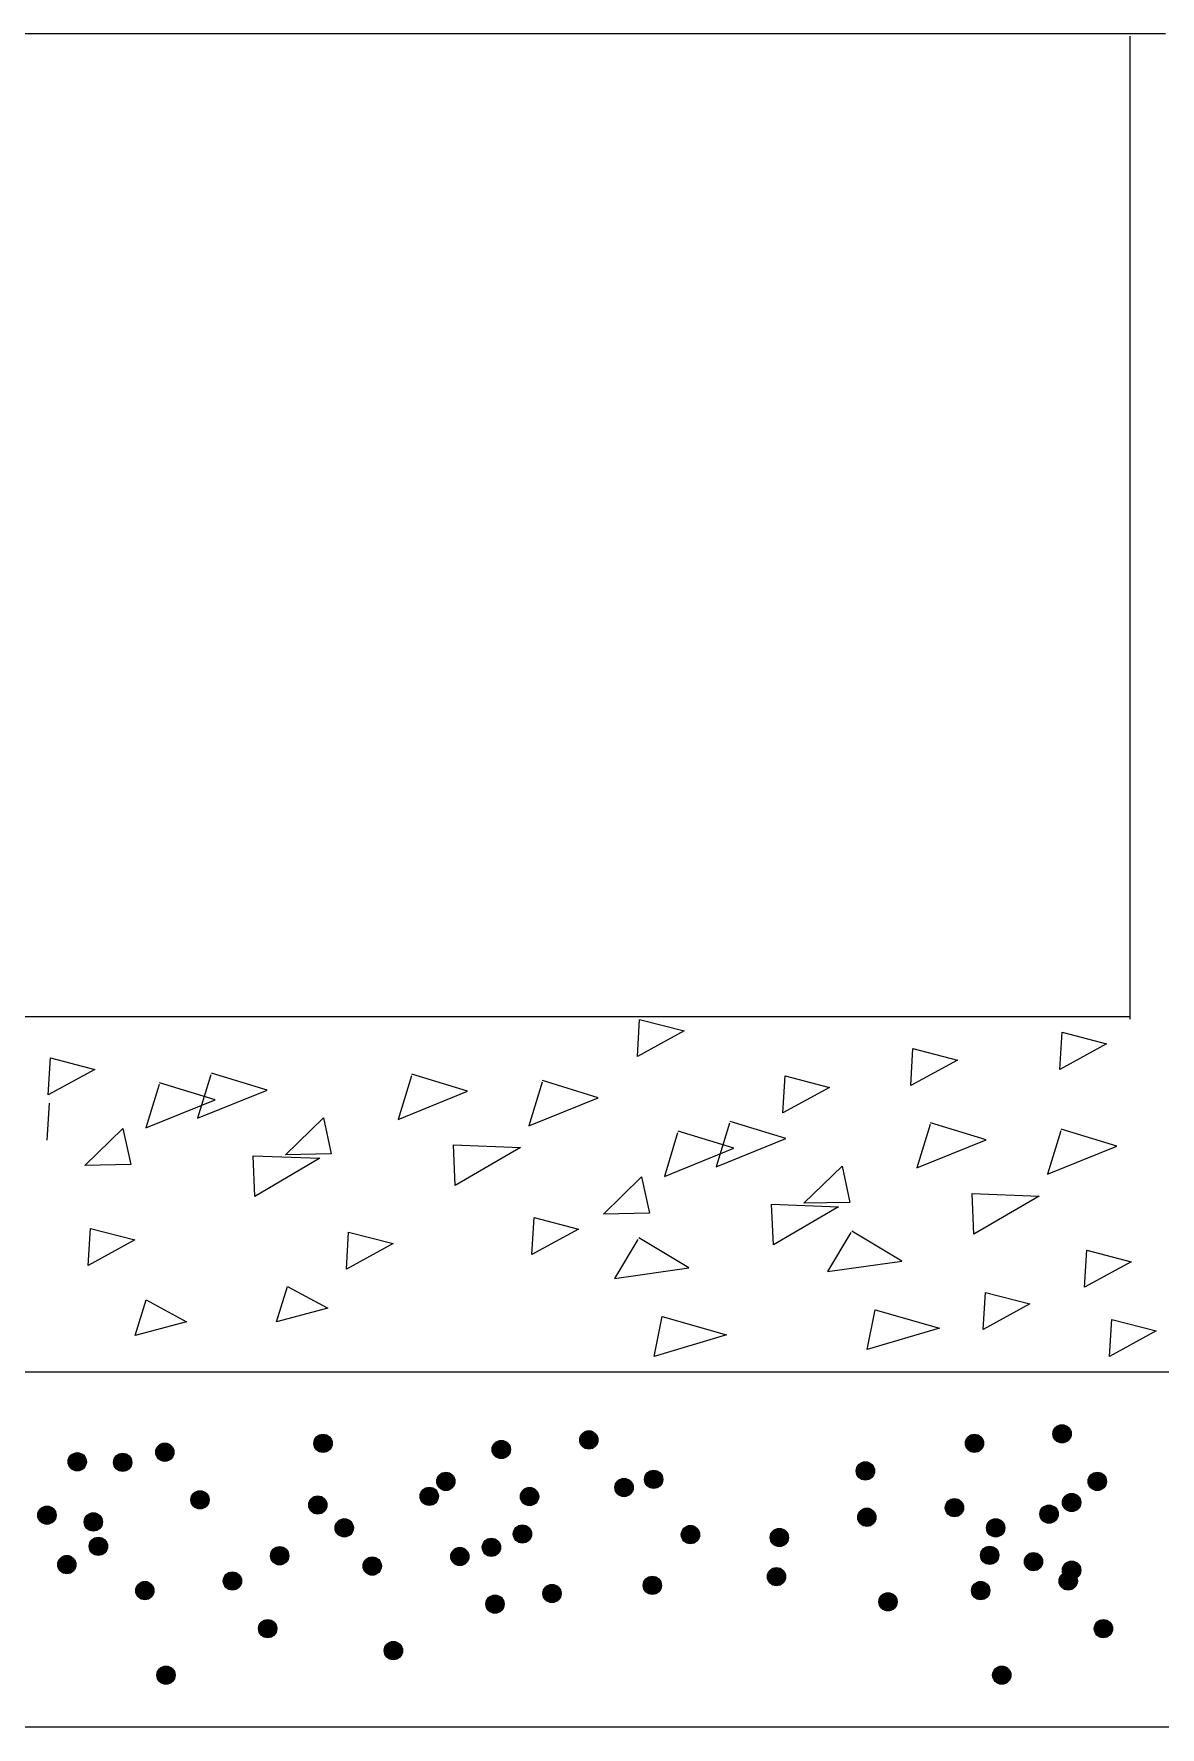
# Model space of a CAD drawing. Header units: inches. Extents: x 15 to 141071, y -30183 to 14738.
# Drawn here: x 70603.148 to 70606.321, y -9386.166 to -9381.397 of the extents above; entities that cross this region are included whole.
import ezdxf

# ---------------------------------------------------------------- set-up
doc = ezdxf.new("R2010")
doc.units = ezdxf.units.IN
doc.header["$MEASUREMENT"] = 0
doc.layers.add('LINE', color=7, linetype='Continuous')

msp = doc.modelspace()

# ---------------------------------------------------------------- hatches: boundary and pattern name
at = {"layer": 'LINE', "lineweight": 20, "ltscale": 0.5}
for points in [[(70603.988576, -9385.367003, -1), (70603.937132, -9385.367003, -1)], [(70603.988576, -9385.367003, -1), (70603.937132, -9385.367003, -1)], [(70604.490541, -9385.384282, -1), (70604.439096, -9385.384282, -1)], [(70604.490541, -9385.384282, -1), (70604.439096, -9385.384282, -1)], [(70604.737237, -9385.357381, -1), (70604.685792, -9385.357381, -1)], [(70604.737237, -9385.357381, -1), (70604.685792, -9385.357381, -1)], [(70605.823346, -9385.367003, -1), (70605.771901, -9385.367003, -1)], [(70605.823346, -9385.367003, -1), (70605.771901, -9385.367003, -1)], [(70606.070042, -9385.340102, -1), (70606.018597, -9385.340102, -1)], [(70606.070042, -9385.340102, -1), (70606.018597, -9385.340102, -1)], [(70603.29621, -9385.418838, -1), (70603.244765, -9385.418838, -1)], [(70603.29621, -9385.418838, -1), (70603.244765, -9385.418838, -1)], [(70603.422445, -9385.410895, -1), (70603.374699, -9385.430049, -1)], [(70603.422445, -9385.410895, -1), (70603.374699, -9385.430049, -1)], [(70603.542906, -9385.391938, -1), (70603.491461, -9385.391938, -1)], [(70603.542906, -9385.391938, -1), (70603.491461, -9385.391938, -1)], [(70604.33446, -9385.474152, -1), (70604.283016, -9385.474152, -1)], [(70604.33446, -9385.474152, -1), (70604.283016, -9385.474152, -1)], [(70604.919789, -9385.468463, -1), (70604.868345, -9385.468463, -1)], [(70604.919789, -9385.468463, -1), (70604.868345, -9385.468463, -1)], [(70605.516138, -9385.444657, -1), (70605.464694, -9385.444657, -1)], [(70605.516138, -9385.444657, -1), (70605.464694, -9385.444657, -1)], [(70606.16923, -9385.474152, -1), (70606.117785, -9385.474152, -1)], [(70606.16923, -9385.474152, -1), (70606.117785, -9385.474152, -1)], [(70603.642094, -9385.525988, -1), (70603.590649, -9385.525988, -1)], [(70603.642094, -9385.525988, -1), (70603.590649, -9385.525988, -1)], [(70604.287664, -9385.51609, -1), (70604.236219, -9385.51609, -1)], [(70604.287664, -9385.51609, -1), (70604.236219, -9385.51609, -1)], [(70604.570152, -9385.516828, -1), (70604.518707, -9385.516828, -1)], [(70604.570152, -9385.516828, -1), (70604.518707, -9385.516828, -1)], [(70604.836425, -9385.491431, -1), (70604.78498, -9385.491431, -1)], [(70604.836425, -9385.491431, -1), (70604.78498, -9385.491431, -1)], [(70603.210877, -9385.569338, -1), (70603.159432, -9385.569338, -1)], [(70603.210877, -9385.569338, -1), (70603.159432, -9385.569338, -1)], [(70603.973803, -9385.540634, -1), (70603.922358, -9385.540634, -1)], [(70603.973803, -9385.540634, -1), (70603.922358, -9385.540634, -1)], [(70605.520251, -9385.575149, -1), (70605.468806, -9385.575149, -1)], [(70605.520251, -9385.575149, -1), (70605.468806, -9385.575149, -1)], [(70605.766946, -9385.548249, -1), (70605.715502, -9385.548249, -1)], [(70605.766946, -9385.548249, -1), (70605.715502, -9385.548249, -1)], [(70606.033478, -9385.566244, -1), (70605.982033, -9385.566244, -1)], [(70606.033478, -9385.566244, -1), (70605.982033, -9385.566244, -1)], [(70606.096874, -9385.533614, -1), (70606.045429, -9385.533614, -1)], [(70606.096874, -9385.533614, -1), (70606.045429, -9385.533614, -1)], [(70603.341678, -9385.588261, -1), (70603.290233, -9385.588261, -1)], [(70603.341678, -9385.588261, -1), (70603.290233, -9385.588261, -1)], [(70604.048203, -9385.605115, -1), (70603.996758, -9385.605115, -1)], [(70604.048203, -9385.605115, -1), (70603.996758, -9385.605115, -1)], [(70604.550168, -9385.622394, -1), (70604.498723, -9385.622394, -1)], [(70604.550168, -9385.622394, -1), (70604.498723, -9385.622394, -1)], [(70605.023364, -9385.623977, -1), (70604.97192, -9385.623977, -1)], [(70605.023364, -9385.623977, -1), (70604.97192, -9385.623977, -1)], [(70605.882973, -9385.605115, -1), (70605.831528, -9385.605115, -1)], [(70605.882973, -9385.605115, -1), (70605.831528, -9385.605115, -1)], [(70603.355837, -9385.656951, -1), (70603.304392, -9385.656951, -1)], [(70603.355837, -9385.656951, -1), (70603.304392, -9385.656951, -1)], [(70604.462808, -9385.659701, -1), (70604.411363, -9385.659701, -1)], [(70604.462808, -9385.659701, -1), (70604.411363, -9385.659701, -1)], [(70605.273829, -9385.632062, -1), (70605.222385, -9385.632062, -1)], [(70605.273829, -9385.632062, -1), (70605.222385, -9385.632062, -1)], [(70603.265092, -9385.698854, -1), (70603.217346, -9385.718008, -1)], [(70603.265092, -9385.698854, -1), (70603.217346, -9385.718008, -1)], [(70603.866458, -9385.683507, -1), (70603.815014, -9385.683507, -1)], [(70603.866458, -9385.683507, -1), (70603.815014, -9385.683507, -1)], [(70604.127049, -9385.712573, -1), (70604.075604, -9385.712573, -1)], [(70604.127049, -9385.712573, -1), (70604.075604, -9385.712573, -1)], [(70604.373745, -9385.685672, -1), (70604.3223, -9385.685672, -1)], [(70604.373745, -9385.685672, -1), (70604.3223, -9385.685672, -1)], [(70605.866135, -9385.682299, -1), (70605.81469, -9385.682299, -1)], [(70605.866135, -9385.682299, -1), (70605.81469, -9385.682299, -1)], [(70605.989546, -9385.700301, -1), (70605.938101, -9385.700301, -1)], [(70605.989546, -9385.700301, -1), (70605.938101, -9385.700301, -1)], [(70603.733307, -9385.754786, -1), (70603.681863, -9385.754786, -1)], [(70603.733307, -9385.754786, -1), (70603.681863, -9385.754786, -1)], [(70604.91602, -9385.76685, -1), (70604.864575, -9385.76685, -1)], [(70604.91602, -9385.76685, -1), (70604.864575, -9385.76685, -1)], [(70605.265673, -9385.742299, -1), (70605.214229, -9385.742299, -1)], [(70605.265673, -9385.742299, -1), (70605.214229, -9385.742299, -1)], [(70606.08735, -9385.754786, -1), (70606.035906, -9385.754786, -1)], [(70606.08735, -9385.754786, -1), (70606.035906, -9385.754786, -1)], [(70606.09689, -9385.724114, -1), (70606.045446, -9385.724114, -1)], [(70606.09689, -9385.724114, -1), (70606.045446, -9385.724114, -1)], [(70603.486611, -9385.781687, -1), (70603.435167, -9385.781687, -1)], [(70603.486611, -9385.781687, -1), (70603.435167, -9385.781687, -1)], [(70604.633548, -9385.789926, -1), (70604.582104, -9385.789926, -1)], [(70604.633548, -9385.789926, -1), (70604.582104, -9385.789926, -1)], [(70605.579877, -9385.813262, -1), (70605.528433, -9385.813262, -1)], [(70605.579877, -9385.813262, -1), (70605.528433, -9385.813262, -1)], [(70605.840655, -9385.781687, -1), (70605.78921, -9385.781687, -1)], [(70605.840655, -9385.781687, -1), (70605.78921, -9385.781687, -1)], [(70604.472933, -9385.819723, -1), (70604.421489, -9385.819723, -1)], [(70604.472933, -9385.819723, -1), (70604.421489, -9385.819723, -1)], [(70603.832496, -9385.888836, -1), (70603.781051, -9385.888836, -1)], [(70603.832496, -9385.888836, -1), (70603.781051, -9385.888836, -1)], [(70606.186539, -9385.888836, -1), (70606.135094, -9385.888836, -1)], [(70606.186539, -9385.888836, -1), (70606.135094, -9385.888836, -1)], [(70604.186676, -9385.950685, -1), (70604.135231, -9385.950685, -1)], [(70604.186676, -9385.950685, -1), (70604.135231, -9385.950685, -1)], [(70603.546238, -9386.019799, -1), (70603.494794, -9386.019799, -1)], [(70603.546238, -9386.019799, -1), (70603.494794, -9386.019799, -1)], [(70605.900282, -9386.019799, -1), (70605.848837, -9386.019799, -1)], [(70605.900282, -9386.019799, -1), (70605.848837, -9386.019799, -1)]]:
    msp.add_hatch(color=7, dxfattribs=at).paths.add_polyline_path(points)

# ---------------------------------------------------------------- linework, layer by layer
at = {"layer": 'LINE', "color": 7, "lineweight": 20, "ltscale": 0.5}
for p, q in [((70606.335235, -9381.397373), (70591.057951, -9381.397373)), ((70606.335235, -9381.397373), (70591.057951, -9381.397373)), ((70606.236562, -9381.397373), (70604.66355, -9381.397373)), ((70606.236562, -9381.397373), (70604.66355, -9381.397373)), ((70606.236562, -9384.172311), (70606.236562, -9381.403472)), ((70606.236562, -9384.172311), (70606.236562, -9381.403472)), ((70606.236562, -9384.166211), (70598.503441, -9384.166211)), ((70606.236562, -9384.166211), (70598.503441, -9384.166211)), ((70604.848201, -9384.277159), (70604.854469, -9384.172909)), ((70604.848201, -9384.277159), (70604.854469, -9384.172909)), ((70604.979632, -9384.205422), (70604.848201, -9384.277159)), ((70604.979632, -9384.205422), (70604.848201, -9384.277159)), ((70604.854469, -9384.172909), (70604.979632, -9384.205422)), ((70604.854469, -9384.172909), (70604.979632, -9384.205422)), ((70606.038007, -9384.313628), (70606.044275, -9384.209379)), ((70606.038007, -9384.313628), (70606.044275, -9384.209379)), ((70606.044275, -9384.209379), (70606.169438, -9384.241892)), ((70606.044275, -9384.209379), (70606.169438, -9384.241892)), ((70605.618062, -9384.359222), (70605.62433, -9384.254972)), ((70605.618062, -9384.359222), (70605.62433, -9384.254972)), ((70605.62433, -9384.254972), (70605.749493, -9384.287485)), ((70605.62433, -9384.254972), (70605.749493, -9384.287485)), ((70606.169438, -9384.241892), (70606.038007, -9384.313628)), ((70606.169438, -9384.241892), (70606.038007, -9384.313628)), ((70603.188765, -9384.385385), (70603.195033, -9384.281135)), ((70603.188765, -9384.385385), (70603.195033, -9384.281135)), ((70603.195033, -9384.281135), (70603.320196, -9384.313648)), ((70603.195033, -9384.281135), (70603.320196, -9384.313648)), ((70605.749493, -9384.287485), (70605.618062, -9384.359222)), ((70605.749493, -9384.287485), (70605.618062, -9384.359222)), ((70603.320196, -9384.313648), (70603.188765, -9384.385385)), ((70603.320196, -9384.313648), (70603.188765, -9384.385385)), ((70603.500811, -9384.355873), (70603.463347, -9384.478364)), ((70603.500811, -9384.355873), (70603.463347, -9384.478364)), ((70603.65909, -9384.399227), (70603.502226, -9384.351249)), ((70603.65909, -9384.399227), (70603.502226, -9384.351249)), ((70603.647072, -9384.328823), (70603.609608, -9384.451313)), ((70603.647072, -9384.328823), (70603.609608, -9384.451313)), ((70603.805351, -9384.372177), (70603.648486, -9384.324199)), ((70603.805351, -9384.372177), (70603.648486, -9384.324199)), ((70604.211707, -9384.332099), (70604.174243, -9384.454589)), ((70604.211707, -9384.332099), (70604.174243, -9384.454589)), ((70604.369986, -9384.375453), (70604.213121, -9384.327475)), ((70604.369986, -9384.375453), (70604.213121, -9384.327475)), ((70604.579666, -9384.350094), (70604.542202, -9384.472584)), ((70604.579666, -9384.350094), (70604.542202, -9384.472584)), ((70604.737945, -9384.393448), (70604.581081, -9384.34547)), ((70604.737945, -9384.393448), (70604.581081, -9384.34547)), ((70605.257727, -9384.436506), (70605.263995, -9384.332256)), ((70605.257727, -9384.436506), (70605.263995, -9384.332256)), ((70605.263995, -9384.332256), (70605.389158, -9384.364769)), ((70605.263995, -9384.332256), (70605.389158, -9384.364769)), ((70603.463347, -9384.478364), (70603.65909, -9384.399227)), ((70603.463347, -9384.478364), (70603.65909, -9384.399227)), ((70603.609608, -9384.451313), (70603.805351, -9384.372177)), ((70603.609608, -9384.451313), (70603.805351, -9384.372177)), ((70604.174243, -9384.454589), (70604.369986, -9384.375453)), ((70604.174243, -9384.454589), (70604.369986, -9384.375453)), ((70604.542202, -9384.472584), (70604.737945, -9384.393448)), ((70604.542202, -9384.472584), (70604.737945, -9384.393448)), ((70605.389158, -9384.364769), (70605.257727, -9384.436506)), ((70605.389158, -9384.364769), (70605.257727, -9384.436506)), ((70603.186193, -9384.513268), (70603.192462, -9384.409018)), ((70603.186193, -9384.513268), (70603.192462, -9384.409018)), ((70603.856613, -9384.554209), (70603.963923, -9384.449783)), ((70603.856613, -9384.554209), (70603.963923, -9384.449783)), ((70603.963923, -9384.449783), (70603.985908, -9384.551881)), ((70603.963923, -9384.449783), (70603.985908, -9384.551881)), ((70603.291978, -9384.584409), (70603.399289, -9384.479983)), ((70603.291978, -9384.584409), (70603.399289, -9384.479983)), ((70603.399289, -9384.479983), (70603.421274, -9384.582081)), ((70603.399289, -9384.479983), (70603.421274, -9384.582081)), ((70604.961552, -9384.492575), (70604.924087, -9384.615065)), ((70604.961552, -9384.492575), (70604.924087, -9384.615065)), ((70605.119831, -9384.535929), (70604.962966, -9384.487951)), ((70605.119831, -9384.535929), (70604.962966, -9384.487951)), ((70605.107812, -9384.465524), (70605.070348, -9384.588015)), ((70605.107812, -9384.465524), (70605.070348, -9384.588015)), ((70605.266091, -9384.508878), (70605.109226, -9384.4609)), ((70605.266091, -9384.508878), (70605.109226, -9384.4609)), ((70605.672447, -9384.468801), (70605.634983, -9384.591291)), ((70605.672447, -9384.468801), (70605.634983, -9384.591291)), ((70605.830726, -9384.512155), (70605.673861, -9384.464177)), ((70605.830726, -9384.512155), (70605.673861, -9384.464177)), ((70606.040407, -9384.486795), (70606.002942, -9384.609286)), ((70606.040407, -9384.486795), (70606.002942, -9384.609286)), ((70606.198686, -9384.530149), (70606.041821, -9384.482172)), ((70606.198686, -9384.530149), (70606.041821, -9384.482172)), ((70604.330183, -9384.52664), (70604.518678, -9384.53367)), ((70604.335042, -9384.641194), (70604.330183, -9384.52664)), ((70604.330183, -9384.52664), (70604.518678, -9384.53367)), ((70604.335042, -9384.641194), (70604.330183, -9384.52664)), ((70604.518678, -9384.53367), (70604.335042, -9384.641194)), ((70604.518678, -9384.53367), (70604.335042, -9384.641194)), ((70604.924087, -9384.615065), (70605.119831, -9384.535929)), ((70604.924087, -9384.615065), (70605.119831, -9384.535929)), ((70605.070348, -9384.588015), (70605.266091, -9384.508878)), ((70605.070348, -9384.588015), (70605.266091, -9384.508878)), ((70605.634983, -9384.591291), (70605.830726, -9384.512155)), ((70605.634983, -9384.591291), (70605.830726, -9384.512155)), ((70606.002942, -9384.609286), (70606.198686, -9384.530149)), ((70606.002942, -9384.609286), (70606.198686, -9384.530149)), ((70603.421274, -9384.582081), (70603.291978, -9384.584409)), ((70603.421274, -9384.582081), (70603.291978, -9384.584409)), ((70603.770407, -9384.671394), (70603.765548, -9384.55684)), ((70603.765548, -9384.55684), (70603.954043, -9384.56387)), ((70603.770407, -9384.671394), (70603.765548, -9384.55684)), ((70603.765548, -9384.55684), (70603.954043, -9384.56387)), ((70603.954043, -9384.56387), (70603.770407, -9384.671394)), ((70603.954043, -9384.56387), (70603.770407, -9384.671394)), ((70603.985908, -9384.551881), (70603.856613, -9384.554209)), ((70603.985908, -9384.551881), (70603.856613, -9384.554209)), ((70605.317353, -9384.69091), (70605.424664, -9384.586485)), ((70605.317353, -9384.69091), (70605.424664, -9384.586485)), ((70605.424664, -9384.586485), (70605.446649, -9384.688583)), ((70605.424664, -9384.586485), (70605.446649, -9384.688583)), ((70604.752718, -9384.72111), (70604.860029, -9384.616684)), ((70604.752718, -9384.72111), (70604.860029, -9384.616684)), ((70604.860029, -9384.616684), (70604.882014, -9384.718782)), ((70604.860029, -9384.616684), (70604.882014, -9384.718782)), ((70605.446649, -9384.688583), (70605.317353, -9384.69091)), ((70605.446649, -9384.688583), (70605.317353, -9384.69091)), ((70605.790923, -9384.663342), (70605.979418, -9384.670372)), ((70605.795782, -9384.777896), (70605.790923, -9384.663342)), ((70605.790923, -9384.663342), (70605.979418, -9384.670372)), ((70605.795782, -9384.777896), (70605.790923, -9384.663342)), ((70605.979418, -9384.670372), (70605.795782, -9384.777896)), ((70605.979418, -9384.670372), (70605.795782, -9384.777896)), ((70604.551001, -9384.835252), (70604.55727, -9384.731002)), ((70604.551001, -9384.835252), (70604.55727, -9384.731002)), ((70604.55727, -9384.731002), (70604.682432, -9384.763515)), ((70604.55727, -9384.731002), (70604.682432, -9384.763515)), ((70604.882014, -9384.718782), (70604.752718, -9384.72111)), ((70604.882014, -9384.718782), (70604.752718, -9384.72111)), ((70605.226288, -9384.693542), (70605.414784, -9384.700572)), ((70605.231147, -9384.808096), (70605.226288, -9384.693542)), ((70605.226288, -9384.693542), (70605.414784, -9384.700572)), ((70605.231147, -9384.808096), (70605.226288, -9384.693542)), ((70605.414784, -9384.700572), (70605.231147, -9384.808096)), ((70605.414784, -9384.700572), (70605.231147, -9384.808096)), ((70603.301431, -9384.865924), (70603.307699, -9384.761675)), ((70603.301431, -9384.865924), (70603.307699, -9384.761675)), ((70603.307699, -9384.761675), (70603.432862, -9384.794188)), ((70603.307699, -9384.761675), (70603.432862, -9384.794188)), ((70604.02864, -9384.876149), (70604.034908, -9384.771899)), ((70604.02864, -9384.876149), (70604.034908, -9384.771899)), ((70604.034908, -9384.771899), (70604.160071, -9384.804412)), ((70604.034908, -9384.771899), (70604.160071, -9384.804412)), ((70604.682432, -9384.763515), (70604.551001, -9384.835252)), ((70604.682432, -9384.763515), (70604.551001, -9384.835252)), ((70605.449591, -9384.773463), (70605.383892, -9384.883423)), ((70605.449591, -9384.773463), (70605.383892, -9384.883423)), ((70605.592888, -9384.853449), (70605.452071, -9384.769313)), ((70605.592888, -9384.853449), (70605.452071, -9384.769313)), ((70603.432862, -9384.794188), (70603.301431, -9384.865924)), ((70603.432862, -9384.794188), (70603.301431, -9384.865924)), ((70604.160071, -9384.804412), (70604.02864, -9384.876149)), ((70604.160071, -9384.804412), (70604.02864, -9384.876149)), ((70604.849645, -9384.792561), (70604.783946, -9384.902521)), ((70604.849645, -9384.792561), (70604.783946, -9384.902521)), ((70604.992942, -9384.872546), (70604.852125, -9384.78841)), ((70604.992942, -9384.872546), (70604.852125, -9384.78841)), ((70606.107844, -9384.92727), (70606.114112, -9384.82302)), ((70606.107844, -9384.92727), (70606.114112, -9384.82302)), ((70606.114112, -9384.82302), (70606.239275, -9384.855533)), ((70606.114112, -9384.82302), (70606.239275, -9384.855533)), ((70604.783946, -9384.902521), (70604.992942, -9384.872546)), ((70604.783946, -9384.902521), (70604.992942, -9384.872546)), ((70605.383892, -9384.883423), (70605.592888, -9384.853449)), ((70605.383892, -9384.883423), (70605.592888, -9384.853449)), ((70606.239275, -9384.855533), (70606.107844, -9384.92727)), ((70606.239275, -9384.855533), (70606.107844, -9384.92727)), ((70603.83131, -9385.024733), (70603.862353, -9384.925015)), ((70603.83131, -9385.024733), (70603.862353, -9384.925015)), ((70603.862353, -9384.925015), (70603.976092, -9384.986546)), ((70603.862353, -9384.925015), (70603.976092, -9384.986546)), ((70603.433587, -9385.062819), (70603.46463, -9384.963101)), ((70603.433587, -9385.062819), (70603.46463, -9384.963101)), ((70603.46463, -9384.963101), (70603.57837, -9385.024633)), ((70603.46463, -9384.963101), (70603.57837, -9385.024633)), ((70605.821995, -9385.046196), (70605.828263, -9384.941946)), ((70605.821995, -9385.046196), (70605.828263, -9384.941946)), ((70605.953425, -9384.974459), (70605.821995, -9385.046196)), ((70605.953425, -9384.974459), (70605.821995, -9385.046196)), ((70605.828263, -9384.941946), (70605.953425, -9384.974459)), ((70605.828263, -9384.941946), (70605.953425, -9384.974459)), ((70603.57837, -9385.024633), (70603.433587, -9385.062819)), ((70603.57837, -9385.024633), (70603.433587, -9385.062819)), ((70603.976092, -9384.986546), (70603.83131, -9385.024733)), ((70603.976092, -9384.986546), (70603.83131, -9385.024733)), ((70604.895397, -9385.122195), (70604.918103, -9385.009809)), ((70604.895397, -9385.122195), (70604.918103, -9385.009809)), ((70604.918103, -9385.009809), (70605.099434, -9385.06176)), ((70604.918103, -9385.009809), (70605.099434, -9385.06176)), ((70605.495342, -9385.103097), (70605.518049, -9384.990711)), ((70605.495342, -9385.103097), (70605.518049, -9384.990711)), ((70605.518049, -9384.990711), (70605.69938, -9385.042662)), ((70605.518049, -9384.990711), (70605.69938, -9385.042662)), ((70606.178008, -9385.122204), (70606.184276, -9385.017954)), ((70606.178008, -9385.122204), (70606.184276, -9385.017954)), ((70606.184276, -9385.017954), (70606.309438, -9385.050467)), ((70606.184276, -9385.017954), (70606.309438, -9385.050467)), ((70605.099434, -9385.06176), (70604.895397, -9385.122195)), ((70605.099434, -9385.06176), (70604.895397, -9385.122195)), ((70605.69938, -9385.042662), (70605.495342, -9385.103097)), ((70605.69938, -9385.042662), (70605.495342, -9385.103097)), ((70606.309438, -9385.050467), (70606.178008, -9385.122204)), ((70606.309438, -9385.050467), (70606.178008, -9385.122204)), ((70614.23339, -9385.166211), (70598.503441, -9385.166211)), ((70614.23339, -9385.166211), (70598.503441, -9385.166211)), ((70614.040808, -9386.166211), (70598.503441, -9386.166211)), ((70614.040808, -9386.166211), (70598.503441, -9386.166211))]:
    msp.add_line(p, q, dxfattribs=at)
for centre in [(70603.962854, -9385.367003), (70603.962854, -9385.367003), (70604.464819, -9385.384282), (70604.464819, -9385.384282), (70604.711514, -9385.357381), (70604.711514, -9385.357381), (70605.797624, -9385.367003), (70605.797624, -9385.367003), (70606.044319, -9385.340102), (70606.044319, -9385.340102), (70603.270488, -9385.418838), (70603.270488, -9385.418838), (70603.398572, -9385.420472), (70603.398572, -9385.420472), (70603.517183, -9385.391938), (70603.517183, -9385.391938), (70604.308738, -9385.474152), (70604.308738, -9385.474152), (70604.894067, -9385.468463), (70604.894067, -9385.468463), (70605.490416, -9385.444657), (70605.490416, -9385.444657), (70606.143508, -9385.474152), (70606.143508, -9385.474152), (70603.616372, -9385.525988), (70603.616372, -9385.525988), (70604.261942, -9385.51609), (70604.261942, -9385.51609), (70604.54443, -9385.516828), (70604.54443, -9385.516828), (70604.810703, -9385.491431), (70604.810703, -9385.491431), (70603.185154, -9385.569338), (70603.185154, -9385.569338), (70603.948081, -9385.540634), (70603.948081, -9385.540634), (70605.494528, -9385.575149), (70605.494528, -9385.575149), (70605.741224, -9385.548249), (70605.741224, -9385.548249), (70606.007756, -9385.566244), (70606.007756, -9385.566244), (70606.071152, -9385.533614), (70606.071152, -9385.533614), (70603.315955, -9385.588261), (70603.315955, -9385.588261), (70604.022481, -9385.605115), (70604.022481, -9385.605115), (70604.524445, -9385.622394), (70604.524445, -9385.622394), (70604.997642, -9385.623977), (70604.997642, -9385.623977), (70605.85725, -9385.605115), (70605.85725, -9385.605115), (70603.330114, -9385.656951), (70603.330114, -9385.656951), (70604.437085, -9385.659701), (70604.437085, -9385.659701), (70605.248107, -9385.632062), (70605.248107, -9385.632062), (70603.241219, -9385.708431), (70603.241219, -9385.708431), (70603.840736, -9385.683507), (70603.840736, -9385.683507), (70604.101327, -9385.712573), (70604.101327, -9385.712573), (70604.348022, -9385.685672), (70604.348022, -9385.685672), (70605.840412, -9385.682299), (70605.840412, -9385.682299), (70605.963824, -9385.700301), (70605.963824, -9385.700301), (70603.707585, -9385.754786), (70603.707585, -9385.754786), (70604.890298, -9385.76685), (70604.890298, -9385.76685), (70605.239951, -9385.742299), (70605.239951, -9385.742299), (70606.061628, -9385.754786), (70606.061628, -9385.754786), (70606.071168, -9385.724114), (70606.071168, -9385.724114), (70603.460889, -9385.781687), (70603.460889, -9385.781687), (70604.607826, -9385.789926), (70604.607826, -9385.789926), (70605.554155, -9385.813262), (70605.554155, -9385.813262), (70605.814932, -9385.781687), (70605.814932, -9385.781687), (70604.447211, -9385.819723), (70604.447211, -9385.819723), (70603.806773, -9385.888836), (70603.806773, -9385.888836), (70606.160817, -9385.888836), (70606.160817, -9385.888836), (70604.160953, -9385.950685), (70604.160953, -9385.950685), (70603.520516, -9386.019799), (70603.520516, -9386.019799), (70605.874559, -9386.019799), (70605.874559, -9386.019799)]:
    msp.add_circle(centre, 0.025722, dxfattribs=at)

doc.saveas('drawing.dxf')
